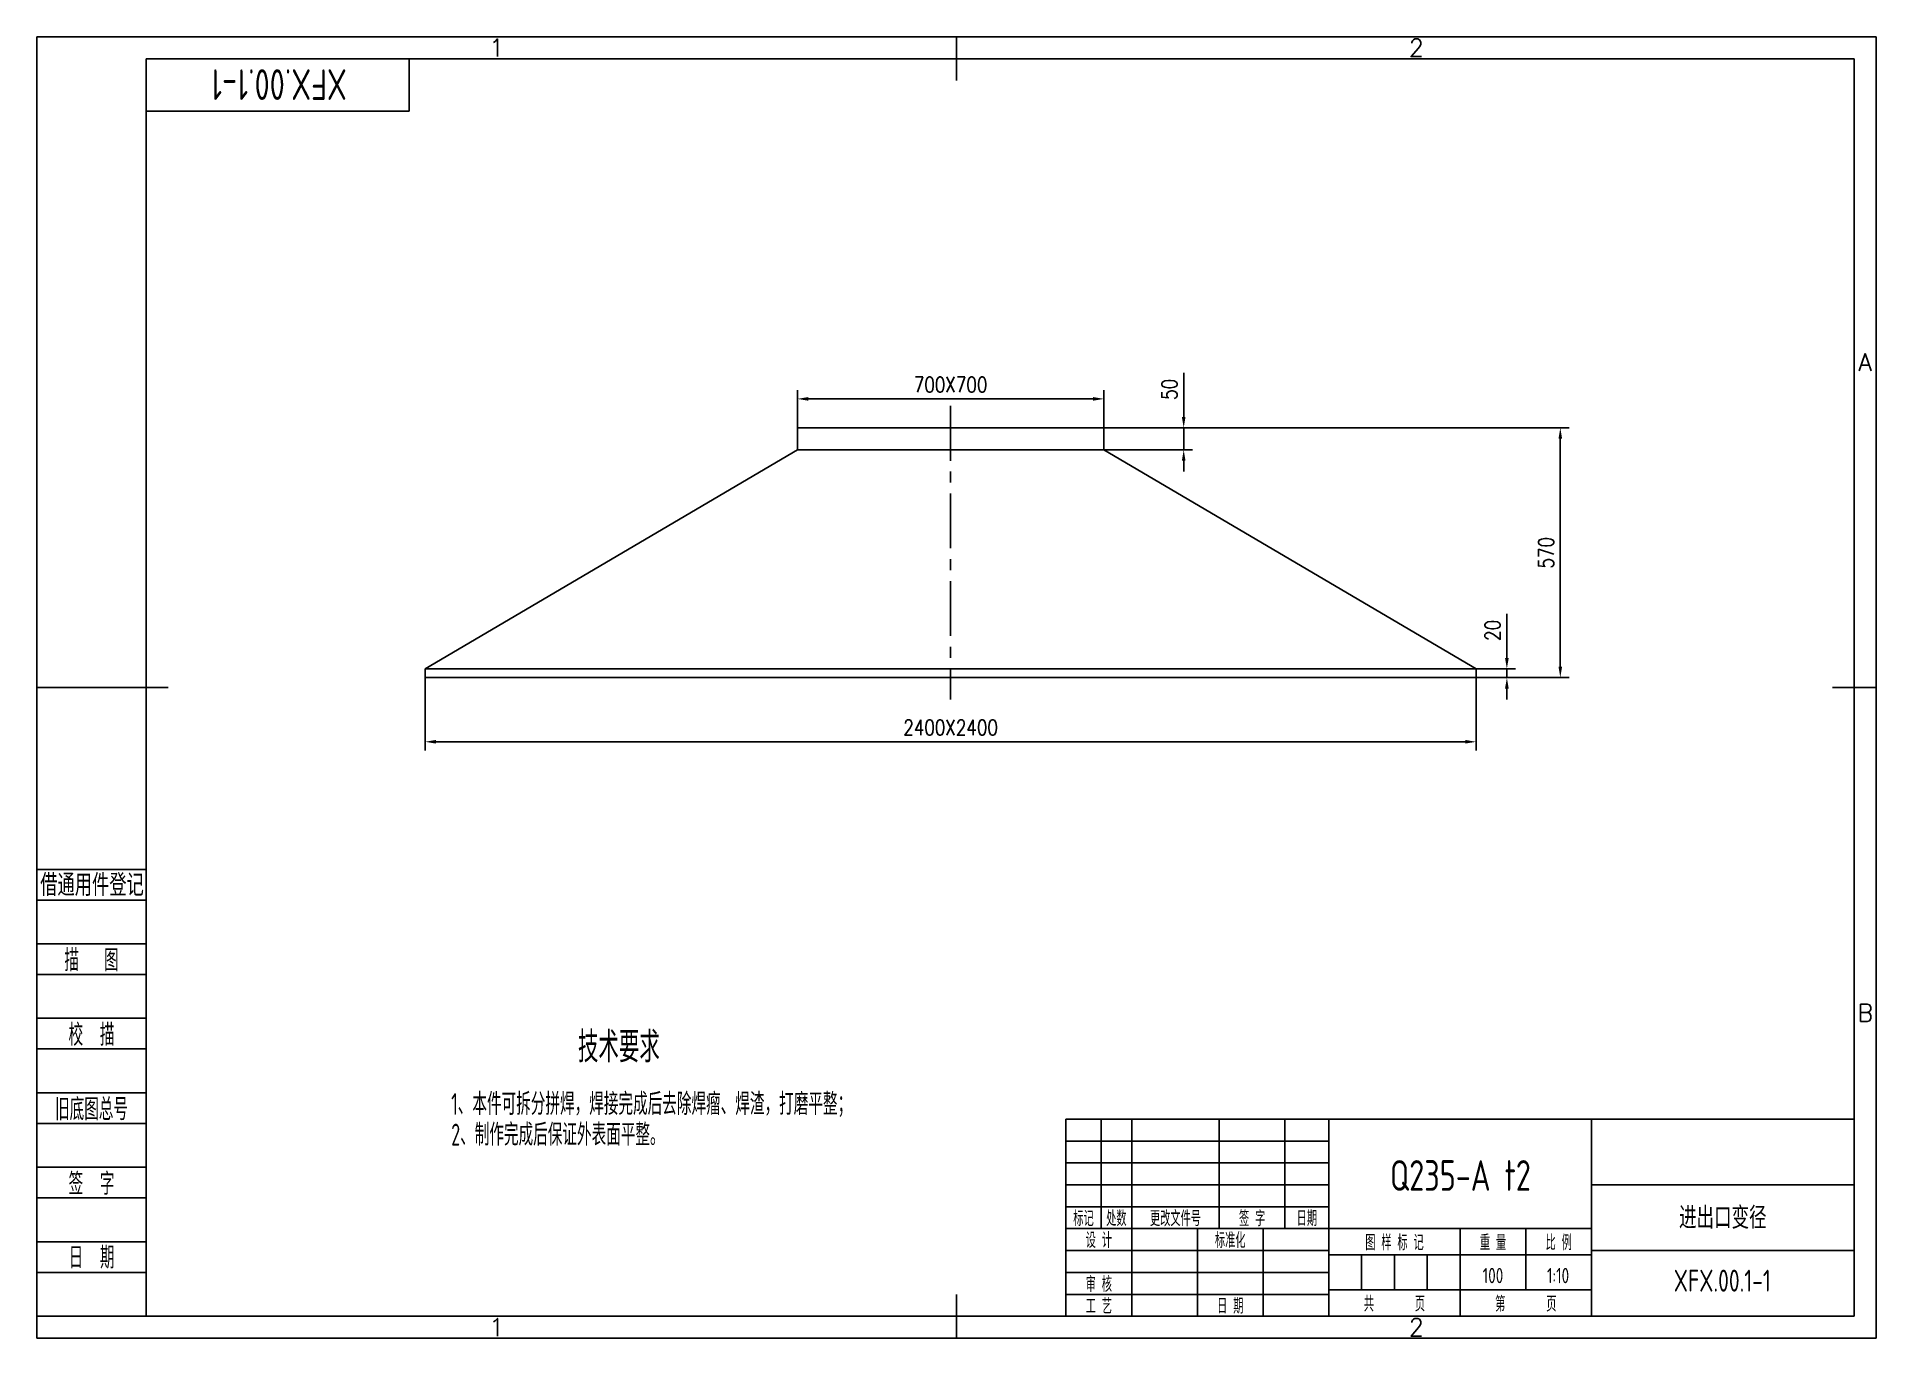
# Model space of a CAD drawing. Header units: inches. Extents: x -250 to 3950, y -50 to 2920.
import ezdxf
from ezdxf.enums import TextEntityAlignment as Align

# ---------------------------------------------------------------- set-up
doc = ezdxf.new("R2010")
doc.units = ezdxf.units.IN
doc.header["$LTSCALE"] = 100
doc.linetypes.add('CENTER', pattern=[2, 1.25, -0.25, 0.25, -0.25])
for name, color, linetype in [('1轮廓实线层', 7, 'Continuous'), ('2细线层', 4, 'Continuous'), ('3中心线层', 1, 'CENTER'), ('6文字层', 3, 'Continuous'), ('7标注层', 4, 'Continuous'), ('图框层', 7, 'Continuous')]:
    doc.layers.add(name, color=color, linetype=linetype)
doc.styles.add('PC_TEXTSTYLE', font='isocp.shx', dxfattribs={"width": 0.8, "bigfont": 'hzfs.shx'})
doc.styles.add('TH_GBDIM', font='romans.shx', dxfattribs={"width": 0.8, "bigfont": 'gbcbig.shx'})
doc.dimstyles.new('TH_GBDIM', dxfattribs={"dimscale": 10, "dimtxt": 3.5, "dimasz": 2.5, "dimexe": 2, "dimexo": 0, "dimgap": 1.5, "dimtad": 1, "dimdec": 1, "dimdsep": 46, "dimtxsty": 'TH_GBDIM', "dimcen": 2.5, "dimclrd": 130, "dimclre": 130, "dimclrt": 3, "dimadec": 0, "dimazin": 2, "dimtfac": 0.714286, "dimtdec": 1, "dimtmove": 0, "dimatfit": 3, "dimfxl": 0, "dimtzin": 0, "dimlwd": -1, "dimlwe": -1, "dimarcsym": 0})

# ---------------------------------------------------------------- blocks, each defined once
blk = doc.blocks.new('*D8')
at = {"layer": '7标注层', "color": 130, "transparency": 16777216}
for p, q in [((2368.8, 2052.6), (2368.8, 2152.9)), ((2186.6, 2027.6), (2388.8, 2027.6)), ((2368.8, 1977.6), (2368.8, 2027.6)), ((2186.6, 1977.6), (2388.8, 1977.6)), ((2368.8, 1952.6), (2368.8, 1927.6))]:
    blk.add_line(p, q, dxfattribs=at)
for points in [[(2364.6, 2052.6), (2372.9, 2052.6), (2368.8, 2027.6)], [(2364.6, 1952.6), (2372.9, 1952.6), (2368.8, 1977.6)]]:
    blk.add_solid(points, dxfattribs=at)
at = {"layer": 'Defpoints', "color": 0, "transparency": 16777216}
for p in [(2186.6, 2027.6), (2368.8, 2027.6), (2186.6, 1977.6)]:
    blk.add_point(p, dxfattribs=at)
at = {"layer": '7标注层', "color": 3, "transparency": 16777216, "insert": (2336.3, 2115.3), "char_height": 35, "attachment_point": 5, "rotation": 90, "style": 'TH_GBDIM'}
blk.add_mtext('50', dxfattribs=at)
blk = doc.blocks.new('*D9')
at = {"layer": '7标注层', "color": 130, "transparency": 16777216}
for p, q in [((2186.6, 2027.6), (3248.7, 2027.6)), ((3228.7, 2002.6), (3228.7, 1482.6)), ((3036.6, 1457.6), (3248.7, 1457.6))]:
    blk.add_line(p, q, dxfattribs=at)
for points in [[(3224.5, 2002.6), (3232.8, 2002.6), (3228.7, 2027.6)], [(3224.5, 1482.6), (3232.8, 1482.6), (3228.7, 1457.6)]]:
    blk.add_solid(points, dxfattribs=at)
at = {"layer": 'Defpoints', "color": 0, "transparency": 16777216}
for p in [(2186.6, 2027.6), (3036.6, 1457.6), (3228.7, 1457.6)]:
    blk.add_point(p, dxfattribs=at)
at = {"layer": '7标注层', "color": 3, "transparency": 16777216, "insert": (3196.2, 1742.6), "char_height": 35, "attachment_point": 5, "rotation": 90, "style": 'TH_GBDIM'}
blk.add_mtext('570', dxfattribs=at)
blk = doc.blocks.new('*D10')
at = {"layer": '7标注层', "color": 130, "transparency": 16777216}
for p, q in [((3106.7, 1502.6), (3106.7, 1602.9)), ((3036.6, 1477.6), (3126.7, 1477.6)), ((3106.7, 1457.6), (3106.7, 1477.6)), ((3036.6, 1457.6), (3126.7, 1457.6)), ((3106.7, 1432.6), (3106.7, 1407.6))]:
    blk.add_line(p, q, dxfattribs=at)
for points in [[(3102.5, 1502.6), (3110.9, 1502.6), (3106.7, 1477.6)], [(3102.5, 1432.6), (3110.9, 1432.6), (3106.7, 1457.6)]]:
    blk.add_solid(points, dxfattribs=at)
at = {"layer": 'Defpoints', "color": 0, "transparency": 16777216}
for p in [(3036.6, 1477.6), (3106.7, 1477.6), (3036.6, 1457.6)]:
    blk.add_point(p, dxfattribs=at)
at = {"layer": '7标注层', "color": 3, "transparency": 16777216, "insert": (3074.2, 1565.3), "char_height": 35, "attachment_point": 5, "rotation": 90, "style": 'TH_GBDIM'}
blk.add_mtext('20', dxfattribs=at)
blk = doc.blocks.new('*D11')
at = {"layer": '1轮廓实线层', "color": 130, "transparency": 16777216}
for p, q in [((636.6, 1457.6), (636.6, 1291.1)), ((3036.6, 1457.6), (3036.6, 1291.1)), ((661.6, 1311.1), (3011.6, 1311.1))]:
    blk.add_line(p, q, dxfattribs=at)
for points in [[(661.6, 1315.3), (661.6, 1307), (636.6, 1311.1)], [(3011.6, 1315.3), (3011.6, 1307), (3036.6, 1311.1)]]:
    blk.add_solid(points, dxfattribs=at)
at = {"layer": 'Defpoints', "color": 0, "transparency": 16777216}
for p in [(636.6, 1457.6), (3036.6, 1457.6), (3036.6, 1311.1)]:
    blk.add_point(p, dxfattribs=at)
at = {"layer": '1轮廓实线层', "color": 3, "transparency": 16777216, "insert": (1836.6, 1343.6), "char_height": 35, "attachment_point": 5, "style": 'TH_GBDIM'}
blk.add_mtext('2400X2400', dxfattribs=at)
blk = doc.blocks.new('*D12')
at = {"layer": '7标注层', "color": 130, "transparency": 16777216}
for p, q in [((1486.6, 2027.6), (1486.6, 2113.7)), ((2186.6, 2027.6), (2186.6, 2113.7)), ((1511.6, 2093.7), (2161.6, 2093.7))]:
    blk.add_line(p, q, dxfattribs=at)
for points in [[(1511.6, 2097.8), (1511.6, 2089.5), (1486.6, 2093.7)], [(2161.6, 2097.8), (2161.6, 2089.5), (2186.6, 2093.7)]]:
    blk.add_solid(points, dxfattribs=at)
at = {"layer": 'Defpoints', "color": 0, "transparency": 16777216}
for p in [(2186.6, 2093.7), (1486.6, 2027.6), (2186.6, 2027.6)]:
    blk.add_point(p, dxfattribs=at)
at = {"layer": '7标注层', "color": 3, "transparency": 16777216, "insert": (1836.6, 2126.2), "char_height": 35, "attachment_point": 5, "style": 'TH_GBDIM'}
blk.add_mtext('700X700', dxfattribs=at)
blk = doc.blocks.new('PC_TITLE_BLOCK')
at = {"layer": '1轮廓实线层'}
for p, q in [((0, 45), (-180, 45)), ((-180, 0), (-180, 45)), ((-172, 20), (-172, 45)), ((-165, 20), (-165, 45)), ((-145, 20), (-145, 45)), ((-130, 20), (-130, 45)), ((-120, 0), (-120, 45)), ((-60, 30), (0, 30)), ((-180, 20), (-60, 20)), ((-165, 0), (-165, 20)), ((-150, 0), (-150, 20)), ((-135, 0), (-135, 20)), ((-60, 15), (0, 15)), ((-180, 0), (0, 0))]:
    blk.add_line(p, q, dxfattribs=at)
at = {"layer": '1轮廓实线层', "color": 7}
for p, q in [((-60, 0), (-60, 45)), ((-180, 25), (-120, 25))]:
    blk.add_line(p, q, dxfattribs=at)
at = {"layer": '2细线层'}
for p, q in [((-180, 40), (-120, 40)), ((-180, 35), (-120, 35)), ((-180, 30), (-120, 30)), ((-90, 0), (-90, 20)), ((-75, 6), (-75, 20)), ((-180, 15), (-120, 15)), ((-120, 14), (-60, 14)), ((-112.5, 6), (-112.5, 14)), ((-105, 6), (-105, 14)), ((-97.5, 6), (-97.5, 14)), ((-180, 10), (-120, 10)), ((-180, 5), (-120, 5)), ((-120, 6), (-60, 6))]:
    blk.add_line(p, q, dxfattribs=at)
at = {"layer": '图框层'}
blk.add_line((0, 0), (0, 45), dxfattribs=at)
at = {"layer": '6文字层', "style": 'PC_TEXTSTYLE', "width": 0.667}
for s, p in [('标记', (-176, 22.5)), ('处数', (-168.5, 22.5)), (' 更改文件号 ', (-155, 22.5)), (' 签 字 ', (-137.5, 22.5)), (' 日期 ', (-125, 22.5)), (' 设 计 ', (-172.5, 17.51)), (' 标准化 ', (-142.5, 17.51)), (' 图 样 标 记 ', (-105, 17)), (' 重 量 ', (-82.5, 17)), (' 比 例 ', (-67.5, 17)), (' 审 核 ', (-172.5, 7.5)), (' 工 艺 ', (-172.5, 2.5)), (' 日 期 ', (-142.5, 2.5)), ('共       页', (-105, 3)), ('第       页', (-75, 3))]:
    blk.add_text(s, height=3.5, dxfattribs=at).set_placement(p, align=Align.MIDDLE)
at = {"layer": '6文字层', "style": 'PC_TEXTSTYLE', "flags": 8}
for tag, height, width, p, p2 in [('企业名称', 5, 1.98445, (-54.29, 34.82), (-5.27, 34.82)), ('产品名称或材料标记', 7, 0.600652, (-113.46, 28.64), (-66.42, 28.64)), ('图样名称', 5, 2.004495, (-54.79, 19.98), (-5.27, 19.98)), ('标准化', 3.5, 1.023147, (-133.83, 15.37), (-120.75, 15.37)), ('审核', 3.5, 1.579393, (-163.99, 5.37), (-150.63, 5.37)), ('重量', 3.5, 1.408247, (-88.46, 7.54), (-76.55, 7.54)), ('比例', 3.5, 1.385287, (-73.35, 7.54), (-61.93, 7.54)), ('图样代号', 5, 2.006536, (-54.79, 5.63), (-5.52, 5.63)), ('工艺', 3.5, 1.621807, (-164.21, 0.37), (-150.89, 0.37)), ('共几页', 3.5, 0.557144, (-108.07, 0.63), (-101.05, 0.63)), ('日期', 3.5, 1.560088, (-133.83, 0.37), (-120.75, 0.37))]:
    blk.add_attdef(tag, text='', height=height, dxfattribs=dict(at, width=width)).set_placement(p, p2, align=Align.FIT)
at = {"layer": '6文字层', "style": 'PC_TEXTSTYLE', "width": 9.905045, "flags": 8}
blk.add_attdef('设计', text='', height=3.5, rotation=358.4644, dxfattribs=at).set_placement((-164.23, 15.37), (-150.37, 15), align=Align.FIT)
at = {"layer": '6文字层', "color": 3, "style": 'PC_TEXTSTYLE', "width": 0.56476, "flags": 8}
blk.add_attdef('第几页', text='', height=3.5, dxfattribs=at).set_placement((-78.29, 0.75), (-71.16, 0.75), align=Align.FIT)
at = {"layer": '6文字层', "ltscale": 10, "style": 'PC_TEXTSTYLE', "flags": 1}
blk.add_attdef('图纸张数', (-58.68, -0.49), '', height=2.5, dxfattribs=at)
blk = doc.blocks.new('PC_FJL_BLOCK')
at = {"layer": '2细线层'}
for p, q in [((-25, 102), (0, 102)), ((-25, 95), (0, 95)), ((-25, 85), (0, 85)), ((-25, 78), (0, 78)), ((-25, 68), (0, 68)), ((-25, 61), (0, 61)), ((-25, 51), (0, 51)), ((-25, 44), (0, 44)), ((-25, 34), (0, 34)), ((-25, 27), (0, 27)), ((-25, 17), (0, 17)), ((-25, 10), (0, 10)), ((-25, 0), (0, 0))]:
    blk.add_line(p, q, dxfattribs=at)
at = {"layer": '6文字层', "color": 3, "style": 'PC_TEXTSTYLE', "width": 0.715685}
blk.add_text('借通用件登记', height=5, dxfattribs=at).set_placement((-24.22, 95.91), (-0.56, 95.91), align=Align.FIT)
at = {"layer": '6文字层', "color": 3, "style": 'PC_TEXTSTYLE'}
for s, width, p in [('描   图', 0.6667, (-12.5, 81.5)), ('校  描', 0.667, (-12.5, 64.5)), ('旧底图总号', 0.667, (-12.5, 47.5)), ('签  字', 0.667, (-12.5, 30.5)), ('日  期', 0.667, (-12.49, 13.6))]:
    blk.add_text(s, height=5, dxfattribs=dict(at, width=width)).set_placement(p, align=Align.MIDDLE)
at = {"layer": '6文字层', "style": 'PC_TEXTSTYLE'}
for tag, width, p, p2 in [('借通用件登记', 0.671328, (-23.44, 86.36), (-1.25, 86.36)), ('描图', 2.120922, (-23.44, 69.36), (-1.25, 69.36)), ('校图', 2.149976, (-23.75, 52.06), (-1.25, 52.06)), ('旧底图总号', 0.761452, (-22.84, 35.67), (-1.86, 35.67)), ('签字', 2.026939, (-23.14, 18.37), (-1.56, 18.37)), ('日期', 1.89999, (-22.84, 1.37), (-2.17, 1.37))]:
    blk.add_attdef(tag, text='', height=5, dxfattribs=dict(at, width=width)).set_placement(p, p2, align=Align.FIT)
blk = doc.blocks.new('PC_TYDH_BLOCK')
at = {"layer": '2细线层', "linetype": 'Continuous'}
for p in [(60, 0), (0, -12)]:
    blk.add_line(p, (60, -12), dxfattribs=at)
at = {"layer": '6文字层', "style": 'PC_TEXTSTYLE', "width": 1.815486}
blk.add_attdef('图样代号', text='', height=7, rotation=180, dxfattribs=at).set_placement((58.24, -2.4), (2.35, -2.4), align=Align.FIT)

msp = doc.modelspace()

# ---------------------------------------------------------------- linework, layer by layer
for p, q in [((1836.61, 2027.62), (2186.61, 2027.62)), ((1836.61, 1977.62), (2186.61, 1977.62))]:
    msp.add_line(p, q)
at = {"layer": '1轮廓实线层'}
for p, q in [((1850, 2920), (1850, 2820)), ((1486.61, 1977.62), (1486.61, 2027.62)), ((1836.61, 2027.62), (1486.61, 2027.62)), ((2186.61, 1977.62), (2186.61, 2027.62)), ((636.61, 1477.62), (1486.61, 1977.62)), ((1836.61, 1977.62), (1486.61, 1977.62)), ((3036.61, 1477.62), (2186.61, 1977.62)), ((636.61, 1477.62), (636.61, 1457.62)), ((1836.61, 1477.62), (636.61, 1477.62)), ((1836.61, 1477.62), (3036.61, 1477.62)), ((3036.61, 1477.62), (3036.61, 1457.62)), ((-250, 1435), (50, 1435)), ((1836.61, 1457.62), (636.61, 1457.62)), ((1836.61, 1457.62), (3036.61, 1457.62)), ((3950, 1435), (3850, 1435)), ((1850, -50), (1850, 50))]:
    msp.add_line(p, q, dxfattribs=at)
at = {"layer": '2细线层'}
for p, q in [((-250, -50), (-250, 2920)), ((3950, 2920), (-250, 2920)), ((-250, 2920), (-250, 2870)), ((1850, 2920), (1850, 2870)), ((3950, 2920), (3950, -50)), ((3950, 1435), (3900, 1435)), ((-250, -50), (-250, 0)), ((1850, -50), (1850, 0)), ((-250, -50), (3950, -50)), ((3950, -50), (3900, -50))]:
    msp.add_line(p, q, dxfattribs=at)
at = {"layer": '3中心线层'}
msp.add_line((1836.61, 2077.62), (1836.61, 1407.62), dxfattribs=at)
at = {"layer": '图框层'}
for p, q in [((0, 0), (0, 2870)), ((3900, 2870), (0, 2870)), ((3900, 2870), (3900, 0)), ((0, 0), (3900, 0))]:
    msp.add_line(p, q, dxfattribs=at)

# ---------------------------------------------------------------- block references
ref = msp.add_blockref('PC_TYDH_BLOCK', (0, 2870), dxfattribs=dict(at, xscale=10, yscale=10, zscale=10))
ref.add_attrib('图样代号', 'XFX.00.1-1', dxfattribs={"layer": '6文字层', "height": 70, "rotation": 180, "style": 'PC_TEXTSTYLE', "width": 0.8}).set_placement((302.93, 2845.97), align=Align.CENTER)
at = {"layer": '图框层', "xscale": 10, "yscale": 10, "zscale": 10}
msp.add_blockref('PC_FJL_BLOCK', (0, 0), dxfattribs=at)
at = {"layer": '图框层'}
ref = msp.add_blockref('PC_TITLE_BLOCK', (3900, 0), dxfattribs=dict(at, xscale=10, yscale=10, zscale=10))
ref.add_attrib('重量', '100', dxfattribs={"layer": '6文字层', "height": 35, "style": 'PC_TEXTSTYLE', "width": 0.8}).set_placement((3074.97, 75.42), align=Align.CENTER)
ref.add_attrib('产品名称或材料标记', 'Q235-A t2', dxfattribs={"layer": '6文字层', "height": 70, "style": 'PC_TEXTSTYLE', "width": 0.8}).set_placement((3000.58, 286.35), align=Align.CENTER)
ref.add_attrib('图样名称', '进出口变径', dxfattribs={"layer": '6文字层', "height": 50, "style": 'PC_TEXTSTYLE', "width": 0.8}).set_placement((3599.73, 199.78), align=Align.CENTER)
ref.add_attrib('图样代号', 'XFX.00.1-1', dxfattribs={"layer": '6文字层', "height": 50, "style": 'PC_TEXTSTYLE', "width": 0.8}).set_placement((3598.5, 56.3), align=Align.CENTER)
ref.add_attrib('比例', '1:10', dxfattribs={"layer": '6文字层', "height": 35, "style": 'PC_TEXTSTYLE', "width": 0.8}).set_placement((3223.59, 75.42), align=Align.CENTER)

# ---------------------------------------------------------------- texts
at = {"layer": '6文字层', "style": 'TH_GBDIM'}
for s, p in [('1', (800, 2895)), ('2', (2900, 2895)), ('A', (3925, 2177.5)), ('B', (3925, 692.5)), ('1', (800, -25)), ('2', (2900, -25))]:
    msp.add_text(s, height=40, dxfattribs=at).set_placement(p, align=Align.MIDDLE)
at = {"layer": '6文字层', "style": 'PC_TEXTSTYLE', "width": 0.667}
msp.add_text('技术要求', height=70, dxfattribs=at).set_placement((1079.05, 649.51), align=Align.TOP_CENTER)
for s, p in [('1、本件可拆分拼焊，焊接完成后去除焊瘤、焊渣，打磨平整；', (696.24, 509.51)), ('2、制作完成后保证外表面平整。', (696.24, 439.51))]:
    msp.add_text(s, height=50, dxfattribs=at).set_placement(p, align=Align.TOP_LEFT)

# ---------------------------------------------------------------- dimensions: what is measured, and where the dimension line sits
at = {"layer": '1轮廓实线层'}
dim = msp.add_linear_dim(base=(3036.61, 1311.14), p1=(636.61, 1457.62), p2=(3036.61, 1457.62), text='<>X2400', dimstyle='TH_GBDIM', dxfattribs=at)
dim.commit()
dim.dimension.update_dxf_attribs({"geometry": '*D11', "text_midpoint": (1836.61, 1311.14), "dimtype": 160})
at = {"layer": '7标注层'}
dim = msp.add_linear_dim(base=(2186.61, 2093.65), p1=(1486.61, 2027.62), p2=(2186.61, 2027.62), text='<>X700', dimstyle='TH_GBDIM', dxfattribs=at)
dim.commit()
dim.dimension.update_dxf_attribs({"geometry": '*D12', "text_midpoint": (1836.61, 2126.15)})
for base, p1, p2, picture, middle in [((2368.75, 2027.62), (2186.61, 1977.62), (2186.61, 2027.62), '*D8', (2336.25, 2115.28)), ((3228.67, 1457.62), (2186.61, 2027.62), (3036.61, 1457.62), '*D9', (3196.17, 1742.62)), ((3106.71, 1477.62), (3036.61, 1457.62), (3036.61, 1477.62), '*D10', (3074.21, 1565.28))]:
    dim = msp.add_linear_dim(base=base, p1=p1, p2=p2, angle=90, dimstyle='TH_GBDIM', dxfattribs=at)
    dim.commit()
    dim.dimension.update_dxf_attribs({"geometry": picture, "text_midpoint": middle})

doc.saveas('drawing.dxf')
